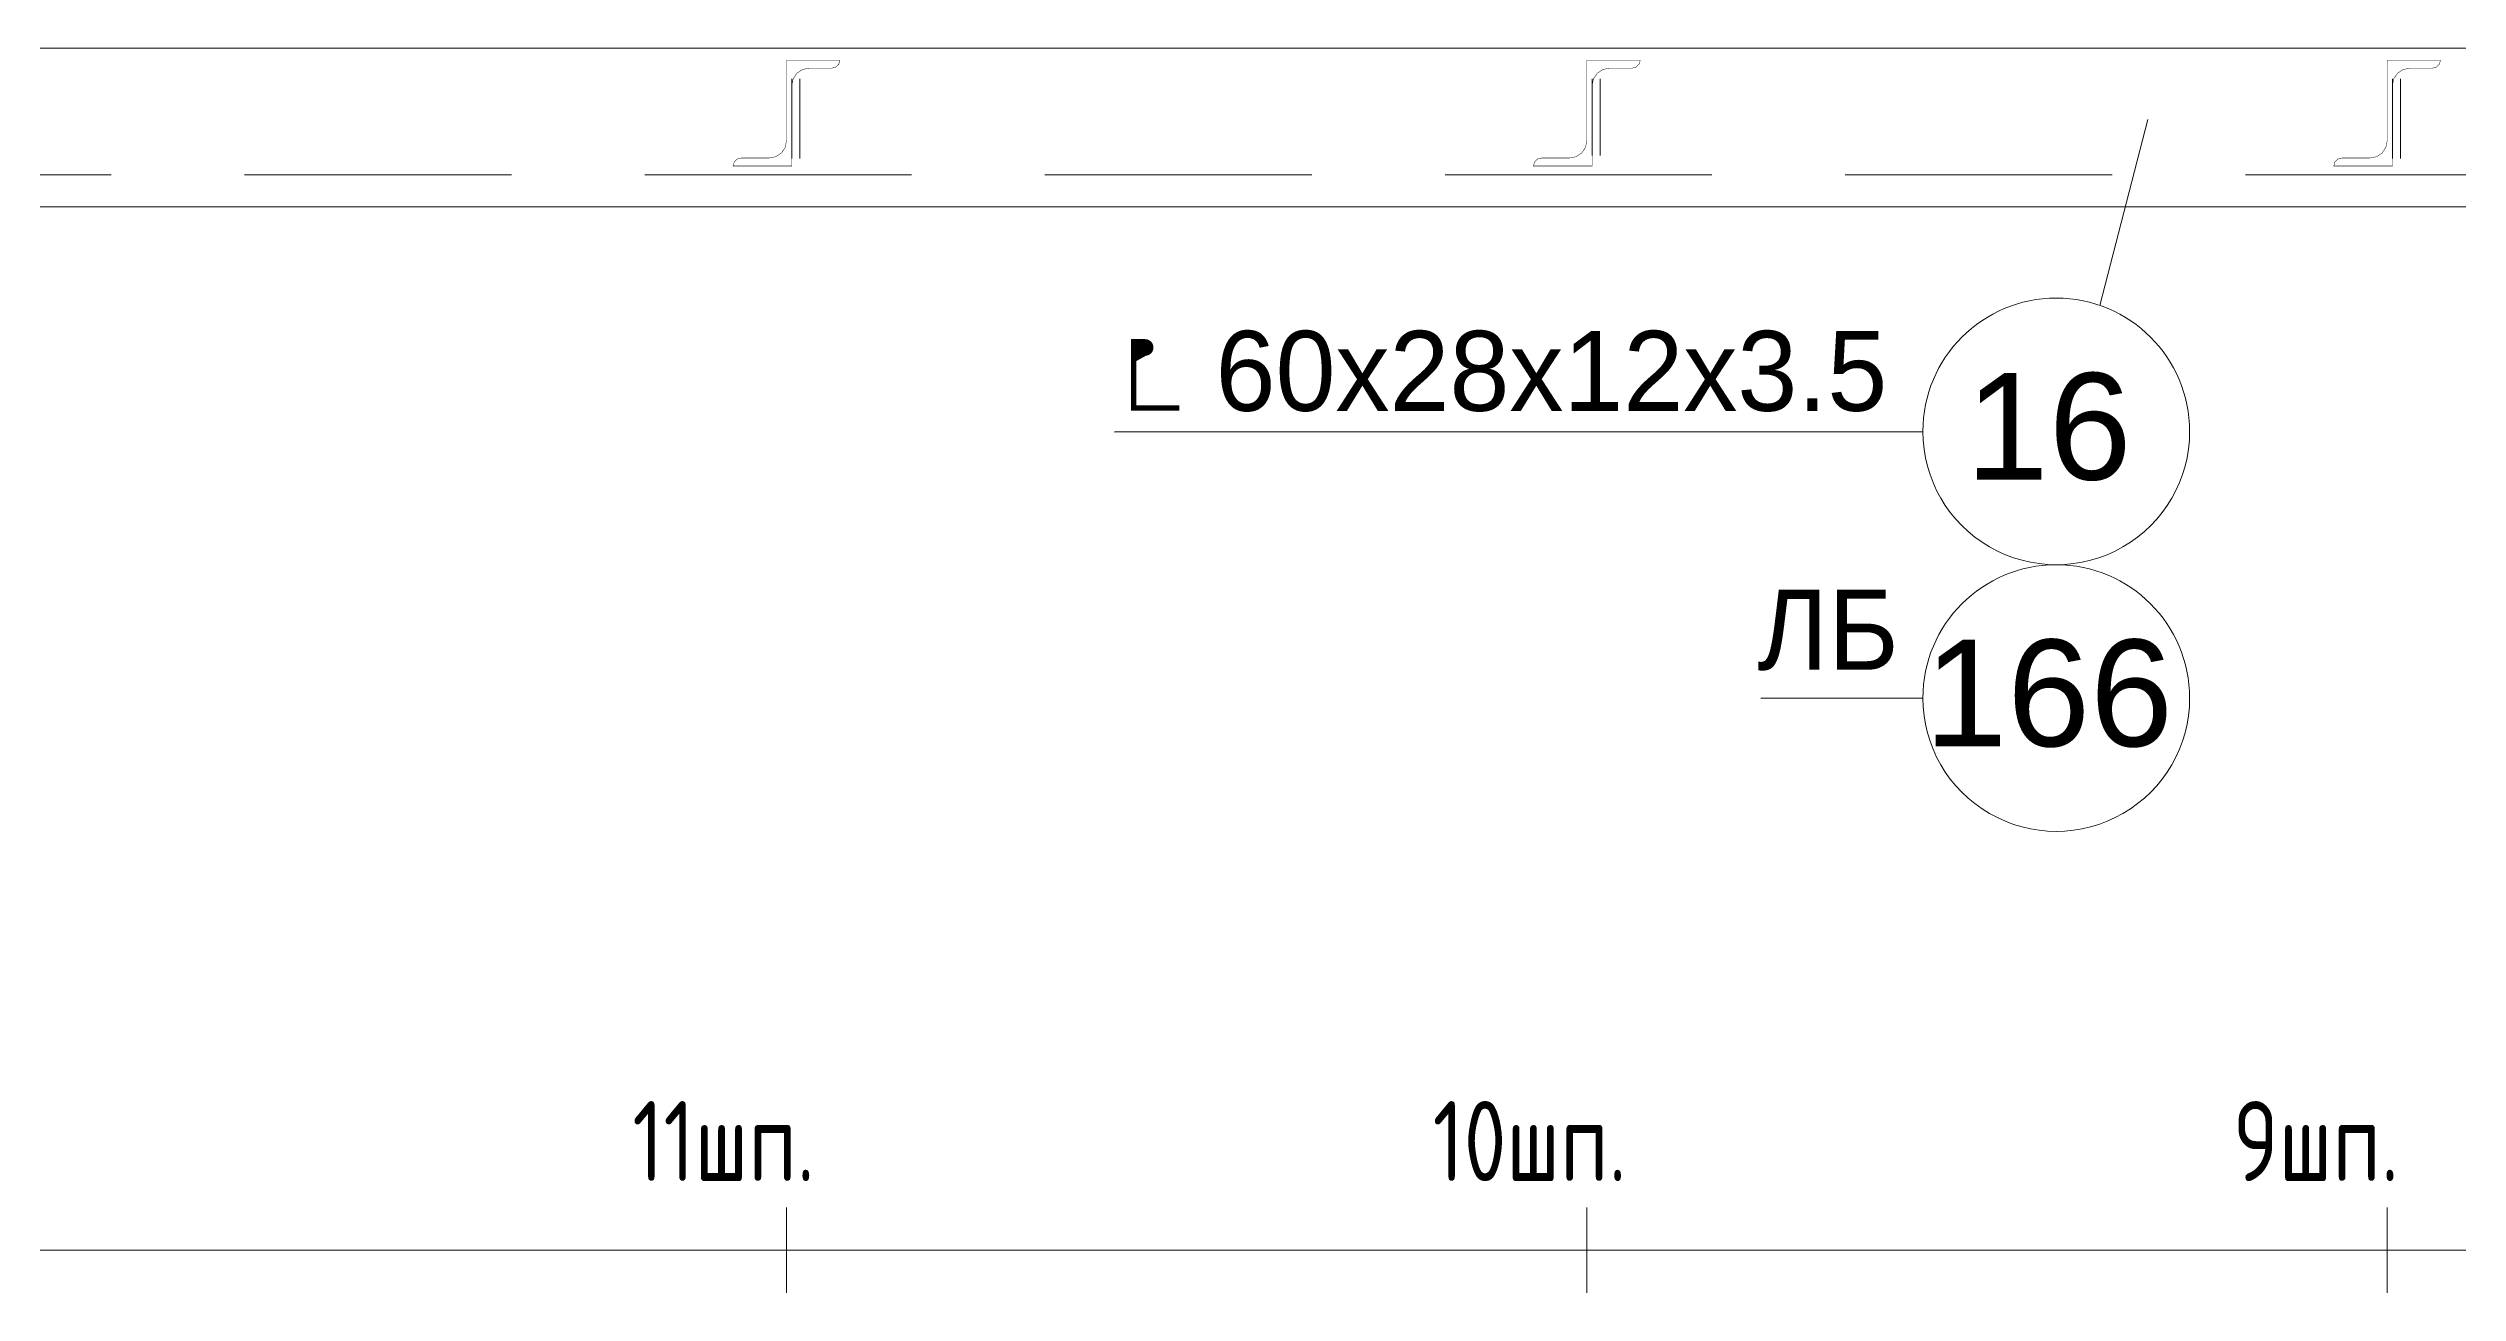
# Model space of a CAD drawing. Header units: millimetres. Extents: x 42007 to 66124, y -556 to 6894.
# Drawn here: x 48924 to 49827, y 2788 to 3255 of the extents above; entities that cross this region are included whole.
import ezdxf
from ezdxf.enums import TextEntityAlignment as Align

# ---------------------------------------------------------------- set-up
doc = ezdxf.new("R2010")
doc.units = ezdxf.units.MM
for name, pattern in [('K5LT32769', [0]), ('K5LT32770', [0]), ('K5LT32782', [150, 100, -50]), ('K5LT32786', [25.318241, 20.818241, -1.5, 1.5, -1.5])]:
    doc.linetypes.add(name, pattern=pattern)
doc.layers.add('pen_7', color=1, linetype='Continuous')
doc.styles.add('KTEXTSTYLE', font='GOST_AU.SHX', dxfattribs={"width": 0.96, "height": 5})
doc.styles.add('style5', font='arial.ttf', dxfattribs={"height": 3})

msp = doc.modelspace()

# ---------------------------------------------------------------- hatches: boundary and pattern name
msp.add_hatch(color=0).paths.add_polyline_path([(49335.441, 3140.168, 1), (49335.441, 3144.402), (49331.106, 3144.402), (49331.106, 3137.755)])

# ---------------------------------------------------------------- linework, layer by layer
at = {"color": 7, "linetype": 'K5LT32769', "lineweight": 18}
for p, q in [((48552.52, 3254.547), (51651.004, 3254.547)), ((49711.331, 3227.795), (49693.299, 3158.059)), ((48552.52, 3195.065), (51651.004, 3195.065)), ((49566.26, 3010.805), (49626.967, 3010.805)), ((49201.004, 2787.706), (49201.004, 2819.706)), ((49501.004, 2787.706), (49501.004, 2819.706)), ((49801.004, 2787.706), (49801.004, 2819.706))]:
    msp.add_line(p, q, dxfattribs=at)
at = {"color": 7, "linetype": 'K5LT32782', "lineweight": 18}
for p, q in [((49203.004, 3213.225), (49203.004, 3243.07)), ((49206.004, 3213.225), (49206.004, 3243.07)), ((49503.004, 3214.323), (49503.004, 3243.07)), ((49506.004, 3214.323), (49506.004, 3243.07)), ((49803.004, 3213.225), (49803.004, 3243.07)), ((49806.004, 3213.225), (49806.004, 3243.07)), ((48397.867, 3207.065), (51471.941, 3207.065))]:
    msp.add_line(p, q, dxfattribs=at)
at = {"color": 0}
msp.add_line((49323.941, 3110.657), (49626.967, 3110.802), dxfattribs=at)
at = {"color": 7, "linetype": 'K5LT32770', "lineweight": 18}
msp.add_line((45977.521, 2803.706), (52439.59, 2803.706), dxfattribs=at)
at = {"color": 7, "linetype": 'K5LT32786', "const_width": 0.18}
for points in [[(49201.004, 3250.018), (49201.004, 3219.785), (49200.51, 3217.32), (49199.099, 3215.229), (49196.992, 3213.833), (49194.504, 3213.342), (49184.004, 3213.342), (49182.504, 3212.944), (49181.406, 3211.855), (49181.004, 3210.368), (49203.004, 3210.368), (49203.004, 3240.601), (49203.498, 3243.067), (49204.908, 3245.157), (49207.017, 3246.553), (49209.504, 3247.044), (49218.004, 3247.044), (49219.504, 3247.442), (49220.601, 3248.531), (49221.004, 3250.018), (49201.004, 3250.018)], [(49501.004, 3250.018), (49501.004, 3219.785), (49500.51, 3217.32), (49499.099, 3215.229), (49496.992, 3213.833), (49494.504, 3213.342), (49484.004, 3213.342), (49482.504, 3212.944), (49481.406, 3211.855), (49481.004, 3210.368), (49503.004, 3210.368), (49503.004, 3240.601), (49503.498, 3243.067), (49504.908, 3245.157), (49507.017, 3246.553), (49509.504, 3247.044), (49518.004, 3247.044), (49519.504, 3247.442), (49520.601, 3248.531), (49521.004, 3250.018), (49501.004, 3250.018)], [(49801.004, 3250.018), (49801.004, 3219.785), (49800.51, 3217.32), (49799.099, 3215.229), (49796.992, 3213.833), (49794.504, 3213.342), (49784.004, 3213.342), (49782.504, 3212.944), (49781.406, 3211.855), (49781.004, 3210.368), (49803.004, 3210.368), (49803.004, 3240.601), (49803.498, 3243.067), (49804.908, 3245.157), (49807.015, 3246.553), (49809.504, 3247.044), (49818.004, 3247.044), (49819.504, 3247.442), (49820.601, 3248.531), (49821.004, 3250.018), (49801.004, 3250.018)]]:
    msp.add_lwpolyline(points, dxfattribs=at)
at = {"color": 0}
msp.add_lwpolyline([(49331.106, 3145.435, 0, 0, 0), (49333.459, 3145.435, 0, 0, 0), (49333.459, 3145.435, 0, 0, 0), (49331.106, 3145.435, 0, 0, 0), (49331.106, 3145.435, 20, 20, 0)], format="xyseb", dxfattribs=at)
at = {"color": 0, "const_width": 2}
msp.add_lwpolyline([(49330.486, 3144.402), (49335.441, 3144.402, -1), (49335.441, 3140.168), (49330.583, 3137.464)], format="xyb", dxfattribs=at)
msp.add_lwpolyline([(49331.106, 3145.435), (49331.106, 3119.618), (49348.249, 3119.618)], dxfattribs=at)
at = {"color": 7, "linetype": 'K5LT32769', "lineweight": 18}
for centre, start, end in [((49676.967, 3110.802), 0, 179.999977), ((49676.967, 3110.802), 179.999977, 0), ((49676.967, 3010.801), 0, 179.999977), ((49676.967, 3010.801), 179.999977, 0)]:
    msp.add_arc(centre, 50, start, end, dxfattribs=at)

# ---------------------------------------------------------------- texts
at = {"color": 7, "attachment_point": 1}
for s, insert, char_height, style in [('{\\H10x;\\W0.965;60x28x12x3.5}', (49361.826, 3148.513), 3, 'style5'), ('\\H3.5;\\W0.965;\\Q15;\\Q0;\\H30.00;ЛБ', (49564.879, 3051.4), 3, 'style5'), ('{\\H12x;\\W0.965;11шп.}', (49143.204, 2859.631), 2.5, 'KTEXTSTYLE'), ('{\\H12x;\\W0.965;10шп.}', (49443.204, 2859.631), 2.5, 'KTEXTSTYLE'), ('{\\H12x;\\W0.965;9шп.}', (49743.204, 2859.631), 2.5, 'KTEXTSTYLE')]:
    msp.add_mtext(s, dxfattribs=dict(at, insert=insert, char_height=char_height, style=style))
at = {"layer": 'pen_7', "color": 2, "linetype": 'Continuous', "style": 'style5'}
for s, p in [('16', (49674.127, 3112.709)), ('166', (49674.127, 3012.709))]:
    msp.add_text(s, height=40, dxfattribs=at).set_placement(p, align=Align.MIDDLE_CENTER)

doc.saveas('drawing.dxf')
